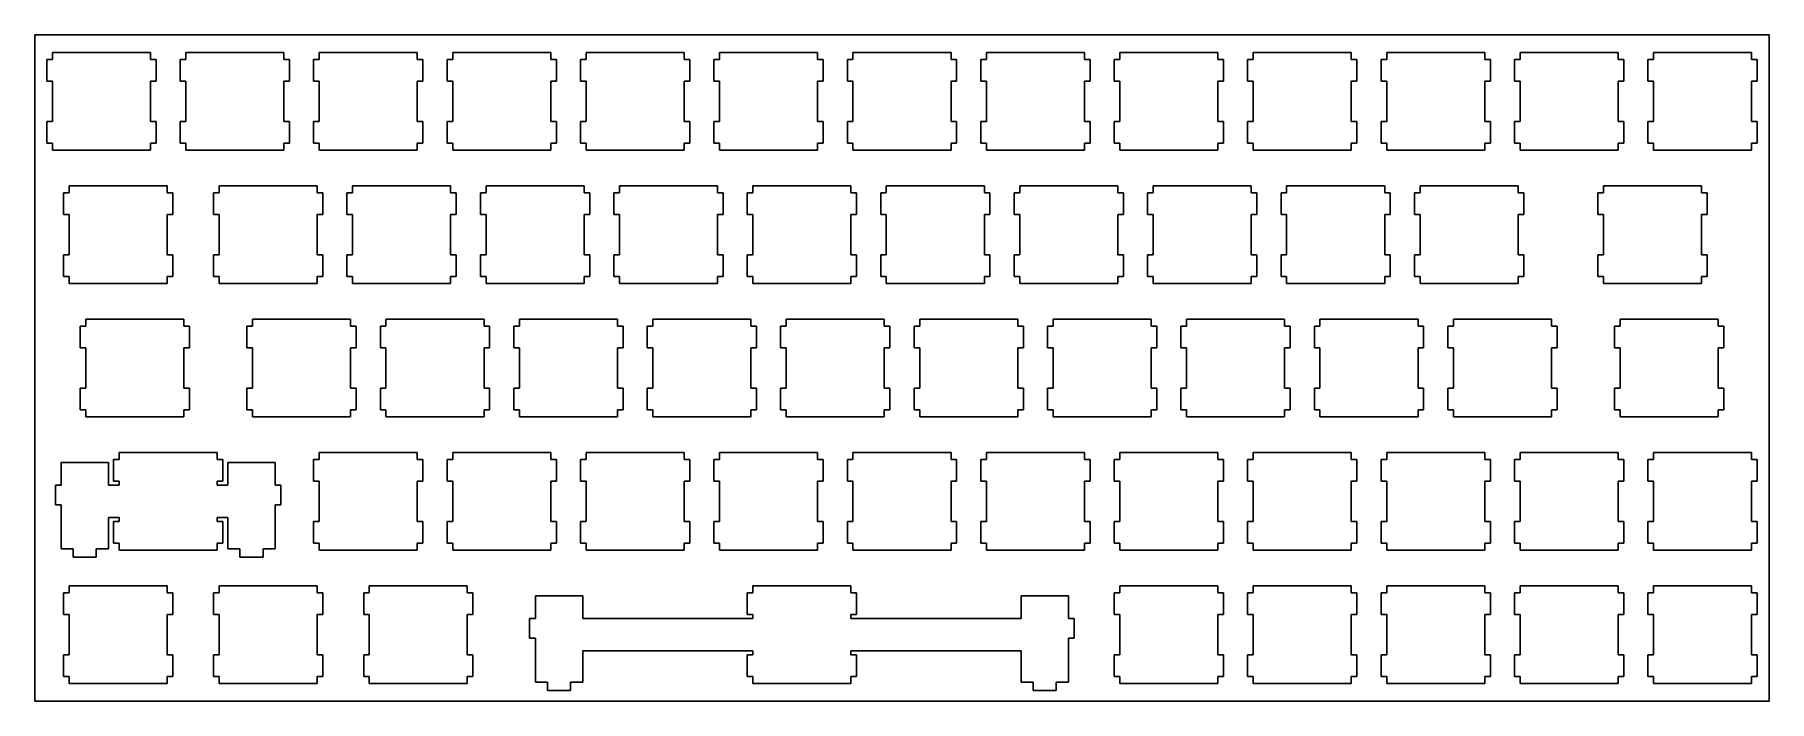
# Model space of a CAD drawing. Extents: x 0 to 248, y 0 to 96.
import ezdxf

# ---------------------------------------------------------------- set-up
doc = ezdxf.new("R2010")
doc.units = 0
doc.layers.get('0').update_dxf_attribs({"linetype": 'CONTINUOUS'})

msp = doc.modelspace()

# ---------------------------------------------------------------- linework, layer by layer
at = {"color": 0}
for p, q in [((0.09508, 95.5075), (247.745, 95.5075)), ((0.09508, 0.25769), (0.09508, 95.5075)), ((247.745, 95.5075), (247.745, 0.25769)), ((2.61965, 91.9826), (1.81901, 91.9826)), ((1.81901, 91.9826), (1.81901, 88.8834)), ((2.61965, 92.9831), (2.61965, 91.9826)), ((16.6192, 92.9831), (2.61965, 92.9831)), ((16.6192, 91.9826), (16.6192, 92.9831)), ((17.4198, 91.9826), (16.6192, 91.9826)), ((17.4198, 88.8834), (17.4198, 91.9826)), ((21.6697, 91.9826), (20.869, 91.9826)), ((20.869, 91.9826), (20.869, 88.8834)), ((21.6697, 92.9831), (21.6697, 91.9826)), ((35.669, 92.9831), (21.6697, 92.9831)), ((35.669, 91.9826), (35.669, 92.9831)), ((36.4698, 91.9826), (35.669, 91.9826)), ((36.4698, 88.8834), (36.4698, 91.9826)), ((40.7197, 91.9826), (39.9189, 91.9826)), ((39.9189, 91.9826), (39.9189, 88.8834)), ((40.7197, 92.9831), (40.7197, 91.9826)), ((54.719, 92.9831), (40.7197, 92.9831)), ((54.719, 91.9826), (54.719, 92.9831)), ((55.5198, 91.9826), (54.719, 91.9826)), ((55.5198, 88.8834), (55.5198, 91.9826)), ((59.7697, 91.9826), (58.9689, 91.9826)), ((58.9689, 91.9826), (58.9689, 88.8834)), ((59.7697, 92.9831), (59.7697, 91.9826)), ((73.769, 92.9831), (59.7697, 92.9831)), ((73.769, 91.9826), (73.769, 92.9831)), ((74.5698, 91.9826), (73.769, 91.9826)), ((74.5698, 88.8834), (74.5698, 91.9826)), ((78.8197, 91.9826), (78.0189, 91.9826)), ((78.0189, 91.9826), (78.0189, 88.8834)), ((78.8197, 92.9831), (78.8197, 91.9826)), ((92.819, 92.9831), (78.8197, 92.9831)), ((92.819, 91.9826), (92.819, 92.9831)), ((93.6184, 91.9826), (92.819, 91.9826)), ((93.6184, 88.8834), (93.6184, 91.9826)), ((97.8683, 91.9826), (97.0689, 91.9826)), ((97.0689, 91.9826), (97.0689, 88.8834)), ((97.8683, 92.9831), (97.8683, 91.9826)), ((111.869, 92.9831), (97.8683, 92.9831)), ((111.869, 91.9826), (111.869, 92.9831)), ((112.668, 91.9826), (111.869, 91.9826)), ((112.668, 88.8834), (112.668, 91.9826)), ((116.918, 91.9826), (116.119, 91.9826)), ((116.119, 91.9826), (116.119, 88.8834)), ((116.918, 92.9831), (116.918, 91.9826)), ((130.919, 92.9831), (116.918, 92.9831)), ((130.919, 91.9826), (130.919, 92.9831)), ((131.72, 91.9826), (130.919, 91.9826)), ((131.72, 88.8834), (131.72, 91.9826)), ((135.97, 91.9826), (135.169, 91.9826)), ((135.169, 91.9826), (135.169, 88.8834)), ((135.97, 92.9831), (135.97, 91.9826)), ((149.969, 92.9831), (135.97, 92.9831)), ((149.969, 91.9826), (149.969, 92.9831)), ((150.77, 91.9826), (149.969, 91.9826)), ((150.77, 88.8834), (150.77, 91.9826)), ((155.02, 91.9826), (154.219, 91.9826)), ((154.219, 91.9826), (154.219, 88.8834)), ((155.02, 92.9831), (155.02, 91.9826)), ((169.019, 92.9831), (155.02, 92.9831)), ((169.019, 91.9826), (169.019, 92.9831)), ((169.82, 91.9826), (169.019, 91.9826)), ((169.82, 88.8834), (169.82, 91.9826)), ((174.07, 91.9826), (173.269, 91.9826)), ((173.269, 91.9826), (173.269, 88.8834)), ((174.07, 92.9831), (174.07, 91.9826)), ((188.069, 92.9831), (174.07, 92.9831)), ((188.069, 91.9826), (188.069, 92.9831)), ((188.87, 91.9826), (188.069, 91.9826)), ((188.87, 88.8834), (188.87, 91.9826)), ((193.12, 91.9826), (192.319, 91.9826)), ((192.319, 91.9826), (192.319, 88.8834)), ((193.12, 92.9831), (193.12, 91.9826)), ((207.119, 92.9831), (193.12, 92.9831)), ((207.119, 91.9826), (207.119, 92.9831)), ((207.92, 91.9826), (207.119, 91.9826)), ((207.92, 88.8834), (207.92, 91.9826)), ((212.17, 91.9826), (211.369, 91.9826)), ((211.369, 91.9826), (211.369, 88.8834)), ((212.17, 92.9831), (212.17, 91.9826)), ((226.169, 92.9831), (212.17, 92.9831)), ((226.169, 91.9826), (226.169, 92.9831)), ((226.97, 91.9826), (226.169, 91.9826)), ((226.97, 88.8834), (226.97, 91.9826)), ((231.22, 91.9826), (230.419, 91.9826)), ((230.419, 91.9826), (230.419, 88.8834)), ((231.22, 92.9831), (231.22, 91.9826)), ((245.219, 92.9831), (231.22, 92.9831)), ((245.219, 91.9826), (245.219, 92.9831)), ((246.02, 91.9826), (245.219, 91.9826)), ((246.02, 88.8834), (246.02, 91.9826)), ((1.81901, 88.8834), (2.61965, 88.8834)), ((2.61965, 88.8834), (2.61965, 83.0834)), ((16.6192, 83.0834), (16.6192, 88.8834)), ((16.6192, 88.8834), (17.4198, 88.8834)), ((20.869, 88.8834), (21.6697, 88.8834)), ((21.6697, 88.8834), (21.6697, 83.0834)), ((35.669, 83.0834), (35.669, 88.8834)), ((35.669, 88.8834), (36.4698, 88.8834)), ((39.9189, 88.8834), (40.7197, 88.8834)), ((40.7197, 88.8834), (40.7197, 83.0834)), ((54.719, 83.0834), (54.719, 88.8834)), ((54.719, 88.8834), (55.5198, 88.8834)), ((58.9689, 88.8834), (59.7697, 88.8834)), ((59.7697, 88.8834), (59.7697, 83.0834)), ((73.769, 83.0834), (73.769, 88.8834)), ((73.769, 88.8834), (74.5698, 88.8834)), ((78.0189, 88.8834), (78.8197, 88.8834)), ((78.8197, 88.8834), (78.8197, 83.0834)), ((92.819, 83.0834), (92.819, 88.8834)), ((92.819, 88.8834), (93.6184, 88.8834)), ((97.0689, 88.8834), (97.8683, 88.8834)), ((97.8683, 88.8834), (97.8683, 83.0834)), ((111.869, 83.0834), (111.869, 88.8834)), ((111.869, 88.8834), (112.668, 88.8834)), ((116.119, 88.8834), (116.918, 88.8834)), ((116.918, 88.8834), (116.918, 83.0834)), ((130.919, 83.0834), (130.919, 88.8834)), ((130.919, 88.8834), (131.72, 88.8834)), ((135.169, 88.8834), (135.97, 88.8834)), ((135.97, 88.8834), (135.97, 83.0834)), ((149.969, 83.0834), (149.969, 88.8834)), ((149.969, 88.8834), (150.77, 88.8834)), ((154.219, 88.8834), (155.02, 88.8834)), ((155.02, 88.8834), (155.02, 83.0834)), ((169.019, 83.0834), (169.019, 88.8834)), ((169.019, 88.8834), (169.82, 88.8834)), ((173.269, 88.8834), (174.07, 88.8834)), ((174.07, 88.8834), (174.07, 83.0834)), ((188.069, 83.0834), (188.069, 88.8834)), ((188.069, 88.8834), (188.87, 88.8834)), ((192.319, 88.8834), (193.12, 88.8834)), ((193.12, 88.8834), (193.12, 83.0834)), ((207.119, 83.0834), (207.119, 88.8834)), ((207.119, 88.8834), (207.92, 88.8834)), ((211.369, 88.8834), (212.17, 88.8834)), ((212.17, 88.8834), (212.17, 83.0834)), ((226.169, 83.0834), (226.169, 88.8834)), ((226.169, 88.8834), (226.97, 88.8834)), ((230.419, 88.8834), (231.22, 88.8834)), ((231.22, 88.8834), (231.22, 83.0834)), ((245.219, 83.0834), (245.219, 88.8834)), ((245.219, 88.8834), (246.02, 88.8834)), ((2.61965, 83.0834), (1.81901, 83.0834)), ((1.81901, 83.0834), (1.81901, 79.9828)), ((17.4198, 83.0834), (16.6192, 83.0834)), ((17.4198, 79.9828), (17.4198, 83.0834)), ((21.6697, 83.0834), (20.869, 83.0834)), ((20.869, 83.0834), (20.869, 79.9828)), ((36.4698, 83.0834), (35.669, 83.0834)), ((36.4698, 79.9828), (36.4698, 83.0834)), ((40.7197, 83.0834), (39.9189, 83.0834)), ((39.9189, 83.0834), (39.9189, 79.9828)), ((55.5198, 83.0834), (54.719, 83.0834)), ((55.5198, 79.9828), (55.5198, 83.0834)), ((59.7697, 83.0834), (58.9689, 83.0834)), ((58.9689, 83.0834), (58.9689, 79.9828)), ((74.5698, 83.0834), (73.769, 83.0834)), ((74.5698, 79.9828), (74.5698, 83.0834)), ((78.8197, 83.0834), (78.0189, 83.0834)), ((78.0189, 83.0834), (78.0189, 79.9828)), ((93.6184, 83.0834), (92.819, 83.0834)), ((93.6184, 79.9828), (93.6184, 83.0834)), ((97.8683, 83.0834), (97.0689, 83.0834)), ((97.0689, 83.0834), (97.0689, 79.9828)), ((112.668, 83.0834), (111.869, 83.0834)), ((112.668, 79.9828), (112.668, 83.0834)), ((116.918, 83.0834), (116.119, 83.0834)), ((116.119, 83.0834), (116.119, 79.9828)), ((131.72, 83.0834), (130.919, 83.0834)), ((131.72, 79.9828), (131.72, 83.0834)), ((135.97, 83.0834), (135.169, 83.0834)), ((135.169, 83.0834), (135.169, 79.9828)), ((150.77, 83.0834), (149.969, 83.0834)), ((150.77, 79.9828), (150.77, 83.0834)), ((155.02, 83.0834), (154.219, 83.0834)), ((154.219, 83.0834), (154.219, 79.9828)), ((169.82, 83.0834), (169.019, 83.0834)), ((169.82, 79.9828), (169.82, 83.0834)), ((174.07, 83.0834), (173.269, 83.0834)), ((173.269, 83.0834), (173.269, 79.9828)), ((188.87, 83.0834), (188.069, 83.0834)), ((188.87, 79.9828), (188.87, 83.0834)), ((193.12, 83.0834), (192.319, 83.0834)), ((192.319, 83.0834), (192.319, 79.9828)), ((207.92, 83.0834), (207.119, 83.0834)), ((207.92, 79.9828), (207.92, 83.0834)), ((212.17, 83.0834), (211.369, 83.0834)), ((211.369, 83.0834), (211.369, 79.9828)), ((226.97, 83.0834), (226.169, 83.0834)), ((226.97, 79.9828), (226.97, 83.0834)), ((231.22, 83.0834), (230.419, 83.0834)), ((230.419, 83.0834), (230.419, 79.9828)), ((246.02, 83.0834), (245.219, 83.0834)), ((246.02, 79.9828), (246.02, 83.0834)), ((1.81901, 79.9828), (2.61965, 79.9828)), ((2.61965, 79.9828), (2.61965, 78.9838)), ((16.6192, 78.9838), (16.6192, 79.9828)), ((16.6192, 79.9828), (17.4198, 79.9828)), ((20.869, 79.9828), (21.6697, 79.9828)), ((21.6697, 79.9828), (21.6697, 78.9838)), ((35.669, 78.9838), (35.669, 79.9828)), ((35.669, 79.9828), (36.4698, 79.9828)), ((39.9189, 79.9828), (40.7197, 79.9828)), ((40.7197, 79.9828), (40.7197, 78.9838)), ((54.719, 78.9838), (54.719, 79.9828)), ((54.719, 79.9828), (55.5198, 79.9828)), ((58.9689, 79.9828), (59.7697, 79.9828)), ((59.7697, 79.9828), (59.7697, 78.9838)), ((73.769, 78.9838), (73.769, 79.9828)), ((73.769, 79.9828), (74.5698, 79.9828)), ((78.0189, 79.9828), (78.8197, 79.9828)), ((78.8197, 79.9828), (78.8197, 78.9838)), ((92.819, 78.9838), (92.819, 79.9828)), ((92.819, 79.9828), (93.6184, 79.9828)), ((97.0689, 79.9828), (97.8683, 79.9828)), ((97.8683, 79.9828), (97.8683, 78.9838)), ((111.869, 78.9838), (111.869, 79.9828)), ((111.869, 79.9828), (112.668, 79.9828)), ((116.119, 79.9828), (116.918, 79.9828)), ((116.918, 79.9828), (116.918, 78.9838)), ((130.919, 78.9838), (130.919, 79.9828)), ((130.919, 79.9828), (131.72, 79.9828)), ((135.169, 79.9828), (135.97, 79.9828)), ((135.97, 79.9828), (135.97, 78.9838)), ((149.969, 78.9838), (149.969, 79.9828)), ((149.969, 79.9828), (150.77, 79.9828)), ((154.219, 79.9828), (155.02, 79.9828)), ((155.02, 79.9828), (155.02, 78.9838)), ((169.019, 78.9838), (169.019, 79.9828)), ((169.019, 79.9828), (169.82, 79.9828)), ((173.269, 79.9828), (174.07, 79.9828)), ((174.07, 79.9828), (174.07, 78.9838)), ((188.069, 78.9838), (188.069, 79.9828)), ((188.069, 79.9828), (188.87, 79.9828)), ((192.319, 79.9828), (193.12, 79.9828)), ((193.12, 79.9828), (193.12, 78.9838)), ((207.119, 78.9838), (207.119, 79.9828)), ((207.119, 79.9828), (207.92, 79.9828)), ((211.369, 79.9828), (212.17, 79.9828)), ((212.17, 79.9828), (212.17, 78.9838)), ((226.169, 78.9838), (226.169, 79.9828)), ((226.169, 79.9828), (226.97, 79.9828)), ((230.419, 79.9828), (231.22, 79.9828)), ((231.22, 79.9828), (231.22, 78.9838)), ((245.219, 78.9838), (245.219, 79.9828)), ((245.219, 79.9828), (246.02, 79.9828)), ((2.61965, 78.9838), (16.6192, 78.9838)), ((21.6697, 78.9838), (35.669, 78.9838)), ((40.7197, 78.9838), (54.719, 78.9838)), ((59.7697, 78.9838), (73.769, 78.9838)), ((78.8197, 78.9838), (92.819, 78.9838)), ((97.8683, 78.9838), (111.869, 78.9838)), ((116.918, 78.9838), (130.919, 78.9838)), ((135.97, 78.9838), (149.969, 78.9838)), ((155.02, 78.9838), (169.019, 78.9838)), ((174.07, 78.9838), (188.069, 78.9838)), ((193.12, 78.9838), (207.119, 78.9838)), ((212.17, 78.9838), (226.169, 78.9838)), ((231.22, 78.9838), (245.219, 78.9838)), ((5.00091, 72.9326), (4.20028, 72.9326)), ((4.20028, 72.9326), (4.20028, 69.8334)), ((5.00091, 73.9331), (5.00091, 72.9326)), ((19.0004, 73.9331), (5.00091, 73.9331)), ((19.0004, 72.9326), (19.0004, 73.9331)), ((19.801, 72.9326), (19.0004, 72.9326)), ((19.801, 69.8334), (19.801, 72.9326)), ((26.4322, 72.9326), (25.6315, 72.9326)), ((25.6315, 72.9326), (25.6315, 69.8334)), ((26.4322, 73.9331), (26.4322, 72.9326)), ((40.4315, 73.9331), (26.4322, 73.9331)), ((40.4315, 72.9326), (40.4315, 73.9331)), ((41.2309, 72.9326), (40.4315, 72.9326)), ((41.2309, 69.8334), (41.2309, 72.9326)), ((45.4822, 72.9326), (44.6814, 72.9326)), ((44.6814, 72.9326), (44.6814, 69.8334)), ((45.4822, 73.9331), (45.4822, 72.9326)), ((59.4815, 73.9331), (45.4822, 73.9331)), ((59.4815, 72.9326), (59.4815, 73.9331)), ((60.2809, 72.9326), (59.4815, 72.9326)), ((60.2809, 69.8334), (60.2809, 72.9326)), ((64.5322, 72.9326), (63.7314, 72.9326)), ((63.7314, 72.9326), (63.7314, 69.8334)), ((64.5322, 73.9331), (64.5322, 72.9326)), ((78.5315, 73.9331), (64.5322, 73.9331)), ((78.5315, 72.9326), (78.5315, 73.9331)), ((79.3309, 72.9326), (78.5315, 72.9326)), ((79.3309, 69.8334), (79.3309, 72.9326)), ((83.5822, 72.9326), (82.7814, 72.9326)), ((82.7814, 72.9326), (82.7814, 69.8334)), ((83.5822, 73.9331), (83.5822, 72.9326)), ((97.5815, 73.9331), (83.5822, 73.9331)), ((97.5815, 72.9326), (97.5815, 73.9331)), ((98.3809, 72.9326), (97.5815, 72.9326)), ((98.3809, 69.8334), (98.3809, 72.9326)), ((102.632, 72.9326), (101.831, 72.9326)), ((101.831, 72.9326), (101.831, 69.8334)), ((102.632, 73.9331), (102.632, 72.9326)), ((116.632, 73.9331), (102.632, 73.9331)), ((116.632, 72.9326), (116.632, 73.9331)), ((117.431, 72.9326), (116.632, 72.9326)), ((117.431, 69.8334), (117.431, 72.9326)), ((121.682, 72.9326), (120.881, 72.9326)), ((120.881, 72.9326), (120.881, 69.8334)), ((121.682, 73.9331), (121.682, 72.9326)), ((135.682, 73.9331), (121.682, 73.9331)), ((135.682, 72.9326), (135.682, 73.9331)), ((136.481, 72.9326), (135.682, 72.9326)), ((136.481, 69.8334), (136.481, 72.9326)), ((140.732, 72.9326), (139.931, 72.9326)), ((139.931, 72.9326), (139.931, 69.8334)), ((140.732, 73.9331), (140.732, 72.9326)), ((154.732, 73.9331), (140.732, 73.9331)), ((154.732, 72.9326), (154.732, 73.9331)), ((155.531, 72.9326), (154.732, 72.9326)), ((155.531, 69.8334), (155.531, 72.9326)), ((159.782, 72.9326), (158.981, 72.9326)), ((158.981, 72.9326), (158.981, 69.8334)), ((159.782, 73.9331), (159.782, 72.9326)), ((173.782, 73.9331), (159.782, 73.9331)), ((173.782, 72.9326), (173.782, 73.9331)), ((174.581, 72.9326), (173.782, 72.9326)), ((174.581, 69.8334), (174.581, 72.9326)), ((178.832, 72.9326), (178.031, 72.9326)), ((178.031, 72.9326), (178.031, 69.8334)), ((178.832, 73.9331), (178.832, 72.9326)), ((192.832, 73.9331), (178.832, 73.9331)), ((192.832, 72.9326), (192.832, 73.9331)), ((193.631, 72.9326), (192.832, 72.9326)), ((193.631, 69.8334), (193.631, 72.9326)), ((197.882, 72.9326), (197.081, 72.9326)), ((197.081, 72.9326), (197.081, 69.8334)), ((197.882, 73.9331), (197.882, 72.9326)), ((211.882, 73.9331), (197.882, 73.9331)), ((211.882, 72.9326), (211.882, 73.9331)), ((212.681, 72.9326), (211.882, 72.9326)), ((212.681, 69.8334), (212.681, 72.9326)), ((224.076, 72.9326), (223.275, 72.9326)), ((223.275, 72.9326), (223.275, 69.8334)), ((224.076, 73.9331), (224.076, 72.9326)), ((238.075, 73.9331), (224.076, 73.9331)), ((238.075, 72.9326), (238.075, 73.9331)), ((238.876, 72.9326), (238.075, 72.9326)), ((238.876, 69.8334), (238.876, 72.9326)), ((4.20028, 69.8334), (5.00091, 69.8334)), ((5.00091, 69.8334), (5.00091, 64.0334)), ((19.0004, 64.0334), (19.0004, 69.8334)), ((19.0004, 69.8334), (19.801, 69.8334)), ((25.6315, 69.8334), (26.4322, 69.8334)), ((26.4322, 69.8334), (26.4322, 64.0334)), ((40.4315, 64.0334), (40.4315, 69.8334)), ((40.4315, 69.8334), (41.2309, 69.8334)), ((44.6814, 69.8334), (45.4822, 69.8334)), ((45.4822, 69.8334), (45.4822, 64.0334)), ((59.4815, 64.0334), (59.4815, 69.8334)), ((59.4815, 69.8334), (60.2809, 69.8334)), ((63.7314, 69.8334), (64.5322, 69.8334)), ((64.5322, 69.8334), (64.5322, 64.0334)), ((78.5315, 64.0334), (78.5315, 69.8334)), ((78.5315, 69.8334), (79.3309, 69.8334)), ((82.7814, 69.8334), (83.5822, 69.8334)), ((83.5822, 69.8334), (83.5822, 64.0334)), ((97.5815, 64.0334), (97.5815, 69.8334)), ((97.5815, 69.8334), (98.3809, 69.8334)), ((101.831, 69.8334), (102.632, 69.8334)), ((102.632, 69.8334), (102.632, 64.0334)), ((116.632, 64.0334), (116.632, 69.8334)), ((116.632, 69.8334), (117.431, 69.8334)), ((120.881, 69.8334), (121.682, 69.8334)), ((121.682, 69.8334), (121.682, 64.0334)), ((135.682, 64.0334), (135.682, 69.8334)), ((135.682, 69.8334), (136.481, 69.8334)), ((139.931, 69.8334), (140.732, 69.8334)), ((140.732, 69.8334), (140.732, 64.0334)), ((154.732, 64.0334), (154.732, 69.8334)), ((154.732, 69.8334), (155.531, 69.8334)), ((158.981, 69.8334), (159.782, 69.8334)), ((159.782, 69.8334), (159.782, 64.0334)), ((173.782, 64.0334), (173.782, 69.8334)), ((173.782, 69.8334), (174.581, 69.8334)), ((178.031, 69.8334), (178.832, 69.8334)), ((178.832, 69.8334), (178.832, 64.0334)), ((192.832, 64.0334), (192.832, 69.8334)), ((192.832, 69.8334), (193.631, 69.8334)), ((197.081, 69.8334), (197.882, 69.8334)), ((197.882, 69.8334), (197.882, 64.0334)), ((211.882, 64.0334), (211.882, 69.8334)), ((211.882, 69.8334), (212.681, 69.8334)), ((223.275, 69.8334), (224.076, 69.8334)), ((224.076, 69.8334), (224.076, 64.0334)), ((238.075, 64.0334), (238.075, 69.8334)), ((238.075, 69.8334), (238.876, 69.8334)), ((5.00091, 64.0334), (4.20028, 64.0334)), ((4.20028, 64.0334), (4.20028, 60.9328)), ((19.801, 64.0334), (19.0004, 64.0334)), ((19.801, 60.9328), (19.801, 64.0334)), ((26.4322, 64.0334), (25.6315, 64.0334)), ((25.6315, 64.0334), (25.6315, 60.9328)), ((41.2309, 64.0334), (40.4315, 64.0334)), ((41.2309, 60.9328), (41.2309, 64.0334)), ((45.4822, 64.0334), (44.6814, 64.0334)), ((44.6814, 64.0334), (44.6814, 60.9328)), ((60.2809, 64.0334), (59.4815, 64.0334)), ((60.2809, 60.9328), (60.2809, 64.0334)), ((64.5322, 64.0334), (63.7314, 64.0334)), ((63.7314, 64.0334), (63.7314, 60.9328)), ((79.3309, 64.0334), (78.5315, 64.0334)), ((79.3309, 60.9328), (79.3309, 64.0334)), ((83.5822, 64.0334), (82.7814, 64.0334)), ((82.7814, 64.0334), (82.7814, 60.9328)), ((98.3809, 64.0334), (97.5815, 64.0334)), ((98.3809, 60.9328), (98.3809, 64.0334)), ((102.632, 64.0334), (101.831, 64.0334)), ((101.831, 64.0334), (101.831, 60.9328)), ((117.431, 64.0334), (116.632, 64.0334)), ((117.431, 60.9328), (117.431, 64.0334)), ((121.682, 64.0334), (120.881, 64.0334)), ((120.881, 64.0334), (120.881, 60.9328)), ((136.481, 64.0334), (135.682, 64.0334)), ((136.481, 60.9328), (136.481, 64.0334)), ((140.732, 64.0334), (139.931, 64.0334)), ((139.931, 64.0334), (139.931, 60.9328)), ((155.531, 64.0334), (154.732, 64.0334)), ((155.531, 60.9328), (155.531, 64.0334)), ((159.782, 64.0334), (158.981, 64.0334)), ((158.981, 64.0334), (158.981, 60.9328)), ((174.581, 64.0334), (173.782, 64.0334)), ((174.581, 60.9328), (174.581, 64.0334)), ((178.832, 64.0334), (178.031, 64.0334)), ((178.031, 64.0334), (178.031, 60.9328)), ((193.631, 64.0334), (192.832, 64.0334)), ((193.631, 60.9328), (193.631, 64.0334)), ((197.882, 64.0334), (197.081, 64.0334)), ((197.081, 64.0334), (197.081, 60.9328)), ((212.681, 64.0334), (211.882, 64.0334)), ((212.681, 60.9328), (212.681, 64.0334)), ((224.076, 64.0334), (223.275, 64.0334)), ((223.275, 64.0334), (223.275, 60.9328)), ((238.876, 64.0334), (238.075, 64.0334)), ((238.876, 60.9328), (238.876, 64.0334)), ((4.20028, 60.9328), (5.00091, 60.9328)), ((5.00091, 60.9328), (5.00091, 59.9338)), ((5.00091, 59.9338), (19.0004, 59.9338)), ((19.0004, 59.9338), (19.0004, 60.9328)), ((19.0004, 60.9328), (19.801, 60.9328)), ((25.6315, 60.9328), (26.4322, 60.9328)), ((26.4322, 60.9328), (26.4322, 59.9338)), ((26.4322, 59.9338), (40.4315, 59.9338)), ((40.4315, 59.9338), (40.4315, 60.9328)), ((40.4315, 60.9328), (41.2309, 60.9328)), ((44.6814, 60.9328), (45.4822, 60.9328)), ((45.4822, 60.9328), (45.4822, 59.9338)), ((45.4822, 59.9338), (59.4815, 59.9338)), ((59.4815, 59.9338), (59.4815, 60.9328)), ((59.4815, 60.9328), (60.2809, 60.9328)), ((63.7314, 60.9328), (64.5322, 60.9328)), ((64.5322, 60.9328), (64.5322, 59.9338)), ((64.5322, 59.9338), (78.5315, 59.9338)), ((78.5315, 59.9338), (78.5315, 60.9328)), ((78.5315, 60.9328), (79.3309, 60.9328)), ((82.7814, 60.9328), (83.5822, 60.9328)), ((83.5822, 60.9328), (83.5822, 59.9338)), ((83.5822, 59.9338), (97.5815, 59.9338)), ((97.5815, 59.9338), (97.5815, 60.9328)), ((97.5815, 60.9328), (98.3809, 60.9328)), ((101.831, 60.9328), (102.632, 60.9328)), ((102.632, 60.9328), (102.632, 59.9338)), ((102.632, 59.9338), (116.632, 59.9338)), ((116.632, 59.9338), (116.632, 60.9328)), ((116.632, 60.9328), (117.431, 60.9328)), ((120.881, 60.9328), (121.682, 60.9328)), ((121.682, 60.9328), (121.682, 59.9338)), ((121.682, 59.9338), (135.682, 59.9338)), ((135.682, 59.9338), (135.682, 60.9328)), ((135.682, 60.9328), (136.481, 60.9328)), ((139.931, 60.9328), (140.732, 60.9328)), ((140.732, 60.9328), (140.732, 59.9338)), ((140.732, 59.9338), (154.732, 59.9338)), ((154.732, 59.9338), (154.732, 60.9328)), ((154.732, 60.9328), (155.531, 60.9328)), ((158.981, 60.9328), (159.782, 60.9328)), ((159.782, 60.9328), (159.782, 59.9338)), ((159.782, 59.9338), (173.782, 59.9338)), ((173.782, 59.9338), (173.782, 60.9328)), ((173.782, 60.9328), (174.581, 60.9328)), ((178.031, 60.9328), (178.832, 60.9328)), ((178.832, 60.9328), (178.832, 59.9338)), ((178.832, 59.9338), (192.832, 59.9338)), ((192.832, 59.9338), (192.832, 60.9328)), ((192.832, 60.9328), (193.631, 60.9328)), ((197.081, 60.9328), (197.882, 60.9328)), ((197.882, 60.9328), (197.882, 59.9338)), ((197.882, 59.9338), (211.882, 59.9338)), ((211.882, 59.9338), (211.882, 60.9328)), ((211.882, 60.9328), (212.681, 60.9328)), ((223.275, 60.9328), (224.076, 60.9328)), ((224.076, 60.9328), (224.076, 59.9338)), ((224.076, 59.9338), (238.075, 59.9338)), ((238.075, 59.9338), (238.075, 60.9328)), ((238.075, 60.9328), (238.876, 60.9328)), ((7.38216, 54.8831), (7.38216, 53.8826)), ((21.3817, 54.8831), (7.38216, 54.8831)), ((21.3817, 53.8826), (21.3817, 54.8831)), ((31.1947, 54.8831), (31.1947, 53.8826)), ((45.194, 54.8831), (31.1947, 54.8831)), ((45.194, 53.8826), (45.194, 54.8831)), ((50.2447, 54.8831), (50.2447, 53.8826)), ((64.244, 54.8831), (50.2447, 54.8831)), ((64.244, 53.8826), (64.244, 54.8831)), ((69.2947, 54.8831), (69.2947, 53.8826)), ((83.294, 54.8831), (69.2947, 54.8831)), ((83.294, 53.8826), (83.294, 54.8831)), ((88.3447, 54.8831), (88.3447, 53.8826)), ((102.344, 54.8831), (88.3447, 54.8831)), ((102.344, 53.8826), (102.344, 54.8831)), ((107.395, 54.8831), (107.395, 53.8826)), ((121.394, 54.8831), (107.395, 54.8831)), ((121.394, 53.8826), (121.394, 54.8831)), ((126.445, 54.8831), (126.445, 53.8826)), ((140.444, 54.8831), (126.445, 54.8831)), ((140.444, 53.8826), (140.444, 54.8831)), ((145.495, 54.8831), (145.495, 53.8826)), ((159.494, 54.8831), (145.495, 54.8831)), ((159.494, 53.8826), (159.494, 54.8831)), ((164.545, 54.8831), (164.545, 53.8826)), ((178.544, 54.8831), (164.545, 54.8831)), ((178.544, 53.8826), (178.544, 54.8831)), ((183.595, 54.8831), (183.595, 53.8826)), ((197.594, 54.8831), (183.595, 54.8831)), ((197.594, 53.8826), (197.594, 54.8831)), ((202.645, 54.8831), (202.645, 53.8826)), ((216.644, 54.8831), (202.645, 54.8831)), ((216.644, 53.8826), (216.644, 54.8831)), ((226.457, 54.8831), (226.457, 53.8826)), ((240.457, 54.8831), (226.457, 54.8831)), ((240.457, 53.8826), (240.457, 54.8831)), ((7.38216, 53.8826), (6.58153, 53.8826)), ((6.58153, 53.8826), (6.58153, 50.7834)), ((22.1809, 53.8826), (21.3817, 53.8826)), ((22.1809, 50.7834), (22.1809, 53.8826)), ((31.1947, 53.8826), (30.394, 53.8826)), ((30.394, 53.8826), (30.394, 50.7834)), ((45.9948, 53.8826), (45.194, 53.8826)), ((45.9948, 50.7834), (45.9948, 53.8826)), ((50.2447, 53.8826), (49.4439, 53.8826)), ((49.4439, 53.8826), (49.4439, 50.7834)), ((65.0448, 53.8826), (64.244, 53.8826)), ((65.0448, 50.7834), (65.0448, 53.8826)), ((69.2947, 53.8826), (68.4939, 53.8826)), ((68.4939, 53.8826), (68.4939, 50.7834)), ((84.0948, 53.8826), (83.294, 53.8826)), ((84.0948, 50.7834), (84.0948, 53.8826)), ((88.3447, 53.8826), (87.5439, 53.8826)), ((87.5439, 53.8826), (87.5439, 50.7834)), ((103.145, 53.8826), (102.344, 53.8826)), ((103.145, 50.7834), (103.145, 53.8826)), ((107.395, 53.8826), (106.594, 53.8826)), ((106.594, 53.8826), (106.594, 50.7834)), ((122.195, 53.8826), (121.394, 53.8826)), ((122.195, 50.7834), (122.195, 53.8826)), ((126.445, 53.8826), (125.644, 53.8826)), ((125.644, 53.8826), (125.644, 50.7834)), ((141.245, 53.8826), (140.444, 53.8826)), ((141.245, 50.7834), (141.245, 53.8826)), ((145.495, 53.8826), (144.694, 53.8826)), ((144.694, 53.8826), (144.694, 50.7834)), ((160.295, 53.8826), (159.494, 53.8826)), ((160.295, 50.7834), (160.295, 53.8826)), ((164.545, 53.8826), (163.744, 53.8826)), ((163.744, 53.8826), (163.744, 50.7834)), ((179.345, 53.8826), (178.544, 53.8826)), ((179.345, 50.7834), (179.345, 53.8826)), ((183.595, 53.8826), (182.794, 53.8826)), ((182.794, 53.8826), (182.794, 50.7834)), ((198.395, 53.8826), (197.594, 53.8826)), ((198.395, 50.7834), (198.395, 53.8826)), ((202.645, 53.8826), (201.844, 53.8826)), ((201.844, 53.8826), (201.844, 50.7834)), ((217.445, 53.8826), (216.644, 53.8826)), ((217.445, 50.7834), (217.445, 53.8826)), ((226.457, 53.8826), (225.656, 53.8826)), ((225.656, 53.8826), (225.656, 50.7834)), ((241.256, 53.8826), (240.457, 53.8826)), ((241.256, 50.7834), (241.256, 53.8826)), ((6.58153, 50.7834), (7.38216, 50.7834)), ((7.38216, 50.7834), (7.38216, 44.9834)), ((21.3817, 44.9834), (21.3817, 50.7834)), ((21.3817, 50.7834), (22.1809, 50.7834)), ((30.394, 50.7834), (31.1947, 50.7834)), ((31.1947, 50.7834), (31.1947, 44.9834)), ((45.194, 44.9834), (45.194, 50.7834)), ((45.194, 50.7834), (45.9948, 50.7834)), ((49.4439, 50.7834), (50.2447, 50.7834)), ((50.2447, 50.7834), (50.2447, 44.9834)), ((64.244, 44.9834), (64.244, 50.7834)), ((64.244, 50.7834), (65.0448, 50.7834)), ((68.4939, 50.7834), (69.2947, 50.7834)), ((69.2947, 50.7834), (69.2947, 44.9834)), ((83.294, 44.9834), (83.294, 50.7834)), ((83.294, 50.7834), (84.0948, 50.7834)), ((87.5439, 50.7834), (88.3447, 50.7834)), ((88.3447, 50.7834), (88.3447, 44.9834)), ((102.344, 44.9834), (102.344, 50.7834)), ((102.344, 50.7834), (103.145, 50.7834)), ((106.594, 50.7834), (107.395, 50.7834)), ((107.395, 50.7834), (107.395, 44.9834)), ((121.394, 44.9834), (121.394, 50.7834)), ((121.394, 50.7834), (122.195, 50.7834)), ((125.644, 50.7834), (126.445, 50.7834)), ((126.445, 50.7834), (126.445, 44.9834)), ((140.444, 44.9834), (140.444, 50.7834)), ((140.444, 50.7834), (141.245, 50.7834)), ((144.694, 50.7834), (145.495, 50.7834)), ((145.495, 50.7834), (145.495, 44.9834)), ((159.494, 44.9834), (159.494, 50.7834)), ((159.494, 50.7834), (160.295, 50.7834)), ((163.744, 50.7834), (164.545, 50.7834)), ((164.545, 50.7834), (164.545, 44.9834)), ((178.544, 44.9834), (178.544, 50.7834)), ((178.544, 50.7834), (179.345, 50.7834)), ((182.794, 50.7834), (183.595, 50.7834)), ((183.595, 50.7834), (183.595, 44.9834)), ((197.594, 44.9834), (197.594, 50.7834)), ((197.594, 50.7834), (198.395, 50.7834)), ((201.844, 50.7834), (202.645, 50.7834)), ((202.645, 50.7834), (202.645, 44.9834)), ((216.644, 44.9834), (216.644, 50.7834)), ((216.644, 50.7834), (217.445, 50.7834)), ((225.656, 50.7834), (226.457, 50.7834)), ((226.457, 50.7834), (226.457, 44.9834)), ((240.457, 44.9834), (240.457, 50.7834)), ((240.457, 50.7834), (241.256, 50.7834)), ((7.38216, 44.9834), (6.58153, 44.9834)), ((6.58153, 44.9834), (6.58153, 41.8828)), ((22.1809, 44.9834), (21.3817, 44.9834)), ((22.1809, 41.8828), (22.1809, 44.9834)), ((31.1947, 44.9834), (30.394, 44.9834)), ((30.394, 44.9834), (30.394, 41.8828)), ((45.9948, 44.9834), (45.194, 44.9834)), ((45.9948, 41.8828), (45.9948, 44.9834)), ((50.2447, 44.9834), (49.4439, 44.9834)), ((49.4439, 44.9834), (49.4439, 41.8828)), ((65.0448, 44.9834), (64.244, 44.9834)), ((65.0448, 41.8828), (65.0448, 44.9834)), ((69.2947, 44.9834), (68.4939, 44.9834)), ((68.4939, 44.9834), (68.4939, 41.8828)), ((84.0948, 44.9834), (83.294, 44.9834)), ((84.0948, 41.8828), (84.0948, 44.9834)), ((88.3447, 44.9834), (87.5439, 44.9834)), ((87.5439, 44.9834), (87.5439, 41.8828)), ((103.145, 44.9834), (102.344, 44.9834)), ((103.145, 41.8828), (103.145, 44.9834)), ((107.395, 44.9834), (106.594, 44.9834)), ((106.594, 44.9834), (106.594, 41.8828)), ((122.195, 44.9834), (121.394, 44.9834)), ((122.195, 41.8828), (122.195, 44.9834)), ((126.445, 44.9834), (125.644, 44.9834)), ((125.644, 44.9834), (125.644, 41.8828)), ((141.245, 44.9834), (140.444, 44.9834)), ((141.245, 41.8828), (141.245, 44.9834)), ((145.495, 44.9834), (144.694, 44.9834)), ((144.694, 44.9834), (144.694, 41.8828)), ((160.295, 44.9834), (159.494, 44.9834)), ((160.295, 41.8828), (160.295, 44.9834)), ((164.545, 44.9834), (163.744, 44.9834)), ((163.744, 44.9834), (163.744, 41.8828)), ((179.345, 44.9834), (178.544, 44.9834)), ((179.345, 41.8828), (179.345, 44.9834)), ((183.595, 44.9834), (182.794, 44.9834)), ((182.794, 44.9834), (182.794, 41.8828)), ((198.395, 44.9834), (197.594, 44.9834)), ((198.395, 41.8828), (198.395, 44.9834)), ((202.645, 44.9834), (201.844, 44.9834)), ((201.844, 44.9834), (201.844, 41.8828)), ((217.445, 44.9834), (216.644, 44.9834)), ((217.445, 41.8828), (217.445, 44.9834)), ((226.457, 44.9834), (225.656, 44.9834)), ((225.656, 44.9834), (225.656, 41.8828)), ((241.256, 44.9834), (240.457, 44.9834)), ((241.256, 41.8828), (241.256, 44.9834)), ((6.58153, 41.8828), (7.38216, 41.8828)), ((7.38216, 41.8828), (7.38216, 40.8838)), ((7.38216, 40.8838), (21.3817, 40.8838)), ((21.3817, 40.8838), (21.3817, 41.8828)), ((21.3817, 41.8828), (22.1809, 41.8828)), ((30.394, 41.8828), (31.1947, 41.8828)), ((31.1947, 41.8828), (31.1947, 40.8838)), ((31.1947, 40.8838), (45.194, 40.8838)), ((45.194, 40.8838), (45.194, 41.8828)), ((45.194, 41.8828), (45.9948, 41.8828)), ((49.4439, 41.8828), (50.2447, 41.8828)), ((50.2447, 41.8828), (50.2447, 40.8838)), ((50.2447, 40.8838), (64.244, 40.8838)), ((64.244, 40.8838), (64.244, 41.8828)), ((64.244, 41.8828), (65.0448, 41.8828)), ((68.4939, 41.8828), (69.2947, 41.8828)), ((69.2947, 41.8828), (69.2947, 40.8838)), ((69.2947, 40.8838), (83.294, 40.8838)), ((83.294, 40.8838), (83.294, 41.8828)), ((83.294, 41.8828), (84.0948, 41.8828)), ((87.5439, 41.8828), (88.3447, 41.8828)), ((88.3447, 41.8828), (88.3447, 40.8838)), ((88.3447, 40.8838), (102.344, 40.8838)), ((102.344, 40.8838), (102.344, 41.8828)), ((102.344, 41.8828), (103.145, 41.8828)), ((106.594, 41.8828), (107.395, 41.8828)), ((107.395, 41.8828), (107.395, 40.8838)), ((107.395, 40.8838), (121.394, 40.8838)), ((121.394, 40.8838), (121.394, 41.8828)), ((121.394, 41.8828), (122.195, 41.8828)), ((125.644, 41.8828), (126.445, 41.8828)), ((126.445, 41.8828), (126.445, 40.8838)), ((126.445, 40.8838), (140.444, 40.8838)), ((140.444, 40.8838), (140.444, 41.8828)), ((140.444, 41.8828), (141.245, 41.8828)), ((144.694, 41.8828), (145.495, 41.8828)), ((145.495, 41.8828), (145.495, 40.8838)), ((145.495, 40.8838), (159.494, 40.8838)), ((159.494, 40.8838), (159.494, 41.8828)), ((159.494, 41.8828), (160.295, 41.8828)), ((163.744, 41.8828), (164.545, 41.8828)), ((164.545, 41.8828), (164.545, 40.8838)), ((164.545, 40.8838), (178.544, 40.8838)), ((178.544, 40.8838), (178.544, 41.8828)), ((178.544, 41.8828), (179.345, 41.8828)), ((182.794, 41.8828), (183.595, 41.8828)), ((183.595, 41.8828), (183.595, 40.8838)), ((183.595, 40.8838), (197.594, 40.8838)), ((197.594, 40.8838), (197.594, 41.8828)), ((197.594, 41.8828), (198.395, 41.8828)), ((201.844, 41.8828), (202.645, 41.8828)), ((202.645, 41.8828), (202.645, 40.8838)), ((202.645, 40.8838), (216.644, 40.8838)), ((216.644, 40.8838), (216.644, 41.8828)), ((216.644, 41.8828), (217.445, 41.8828)), ((225.656, 41.8828), (226.457, 41.8828)), ((226.457, 41.8828), (226.457, 40.8838)), ((226.457, 40.8838), (240.457, 40.8838)), ((240.457, 40.8838), (240.457, 41.8828)), ((240.457, 41.8828), (241.256, 41.8828)), ((12.1447, 34.8327), (11.344, 34.8327)), ((11.344, 34.8327), (11.344, 31.7348)), ((12.1447, 35.833), (12.1447, 34.8327)), ((26.1441, 35.833), (12.1447, 35.833)), ((26.1441, 34.8327), (26.1441, 35.833)), ((26.9448, 34.8327), (26.1441, 34.8327)), ((26.9448, 31.7348), (26.9448, 34.8327)), ((40.7197, 34.8327), (39.9189, 34.8327)), ((39.9189, 34.8327), (39.9189, 31.7348)), ((40.7197, 35.833), (40.7197, 34.8327)), ((54.719, 35.833), (40.7197, 35.833)), ((54.719, 34.8327), (54.719, 35.833)), ((55.5198, 34.8327), (54.719, 34.8327)), ((55.5198, 31.7348), (55.5198, 34.8327)), ((59.7697, 34.8327), (58.9689, 34.8327)), ((58.9689, 34.8327), (58.9689, 31.7348)), ((59.7697, 35.833), (59.7697, 34.8327)), ((73.769, 35.833), (59.7697, 35.833)), ((73.769, 34.8327), (73.769, 35.833)), ((74.5698, 34.8327), (73.769, 34.8327)), ((74.5698, 31.7348), (74.5698, 34.8327)), ((78.8197, 34.8327), (78.0189, 34.8327)), ((78.0189, 34.8327), (78.0189, 31.7348)), ((78.8197, 35.833), (78.8197, 34.8327)), ((92.819, 35.833), (78.8197, 35.833)), ((92.819, 34.8327), (92.819, 35.833)), ((93.6184, 34.8327), (92.819, 34.8327)), ((93.6184, 31.7348), (93.6184, 34.8327)), ((97.8683, 34.8327), (97.0689, 34.8327)), ((97.0689, 34.8327), (97.0689, 31.7348)), ((97.8683, 35.833), (97.8683, 34.8327)), ((111.869, 35.833), (97.8683, 35.833)), ((111.869, 34.8327), (111.869, 35.833)), ((112.668, 34.8327), (111.869, 34.8327)), ((112.668, 31.7348), (112.668, 34.8327)), ((116.918, 34.8327), (116.119, 34.8327)), ((116.119, 34.8327), (116.119, 31.7348)), ((116.918, 35.833), (116.918, 34.8327)), ((130.919, 35.833), (116.918, 35.833)), ((130.919, 34.8327), (130.919, 35.833)), ((131.72, 34.8327), (130.919, 34.8327)), ((131.72, 31.7348), (131.72, 34.8327)), ((135.97, 34.8327), (135.169, 34.8327)), ((135.169, 34.8327), (135.169, 31.7348)), ((135.97, 35.833), (135.97, 34.8327)), ((149.969, 35.833), (135.97, 35.833)), ((149.969, 34.8327), (149.969, 35.833)), ((150.77, 34.8327), (149.969, 34.8327)), ((150.77, 31.7348), (150.77, 34.8327)), ((155.02, 34.8327), (154.219, 34.8327)), ((154.219, 34.8327), (154.219, 31.7348)), ((155.02, 35.833), (155.02, 34.8327)), ((169.019, 35.833), (155.02, 35.833)), ((169.019, 34.8327), (169.019, 35.833)), ((169.82, 34.8327), (169.019, 34.8327)), ((169.82, 31.7348), (169.82, 34.8327)), ((174.07, 34.8327), (173.269, 34.8327)), ((173.269, 34.8327), (173.269, 31.7348)), ((174.07, 35.833), (174.07, 34.8327)), ((188.069, 35.833), (174.07, 35.833)), ((188.069, 34.8327), (188.069, 35.833)), ((188.87, 34.8327), (188.069, 34.8327)), ((188.87, 31.7348), (188.87, 34.8327)), ((193.12, 34.8327), (192.319, 34.8327)), ((192.319, 34.8327), (192.319, 31.7348)), ((193.12, 35.833), (193.12, 34.8327)), ((207.119, 35.833), (193.12, 35.833)), ((207.119, 34.8327), (207.119, 35.833)), ((207.92, 34.8327), (207.119, 34.8327)), ((207.92, 31.7348), (207.92, 34.8327)), ((212.17, 34.8327), (211.369, 34.8327)), ((211.369, 34.8327), (211.369, 31.7348)), ((212.17, 35.833), (212.17, 34.8327)), ((226.169, 35.833), (212.17, 35.833)), ((226.169, 34.8327), (226.169, 35.833)), ((226.97, 34.8327), (226.169, 34.8327)), ((226.97, 31.7348), (226.97, 34.8327)), ((231.22, 34.8327), (230.419, 34.8327)), ((230.419, 34.8327), (230.419, 31.7348)), ((231.22, 35.833), (231.22, 34.8327)), ((245.219, 35.833), (231.22, 35.833)), ((245.219, 34.8327), (245.219, 35.833)), ((246.02, 34.8327), (245.219, 34.8327)), ((246.02, 31.7348), (246.02, 34.8327)), ((10.6192, 34.3628), (3.86955, 34.3628)), ((3.86955, 34.3628), (3.86955, 31.1326)), ((10.6192, 31.1326), (10.6192, 34.3628)), ((34.4193, 34.3628), (27.6696, 34.3628)), ((27.6696, 34.3628), (27.6696, 31.1326)), ((34.4193, 31.1326), (34.4193, 34.3628)), ((3.86955, 31.1326), (3.04409, 31.1326)), ((3.04409, 31.1326), (3.04409, 28.3338)), ((12.1447, 31.1326), (10.6192, 31.1326)), ((11.344, 31.7348), (12.1447, 31.7348)), ((12.1447, 31.7348), (12.1447, 31.1326)), ((26.1441, 31.1326), (26.1441, 31.7348)), ((26.1441, 31.7348), (26.9448, 31.7348)), ((27.6696, 31.1326), (26.1441, 31.1326)), ((35.2447, 31.1326), (34.4193, 31.1326)), ((35.2447, 28.3338), (35.2447, 31.1326)), ((39.9189, 31.7348), (40.7197, 31.7348)), ((40.7197, 31.7348), (40.7197, 25.9333)), ((54.719, 25.9333), (54.719, 31.7348)), ((54.719, 31.7348), (55.5198, 31.7348)), ((58.9689, 31.7348), (59.7697, 31.7348)), ((59.7697, 31.7348), (59.7697, 25.9333)), ((73.769, 25.9333), (73.769, 31.7348)), ((73.769, 31.7348), (74.5698, 31.7348)), ((78.0189, 31.7348), (78.8197, 31.7348)), ((78.8197, 31.7348), (78.8197, 25.9333)), ((92.819, 25.9333), (92.819, 31.7348)), ((92.819, 31.7348), (93.6184, 31.7348)), ((97.0689, 31.7348), (97.8683, 31.7348)), ((97.8683, 31.7348), (97.8683, 25.9333)), ((111.869, 25.9333), (111.869, 31.7348)), ((111.869, 31.7348), (112.668, 31.7348)), ((116.119, 31.7348), (116.918, 31.7348)), ((116.918, 31.7348), (116.918, 25.9333)), ((130.919, 25.9333), (130.919, 31.7348)), ((130.919, 31.7348), (131.72, 31.7348)), ((135.169, 31.7348), (135.97, 31.7348)), ((135.97, 31.7348), (135.97, 25.9333)), ((149.969, 25.9333), (149.969, 31.7348)), ((149.969, 31.7348), (150.77, 31.7348)), ((154.219, 31.7348), (155.02, 31.7348)), ((155.02, 31.7348), (155.02, 25.9333)), ((169.019, 25.9333), (169.019, 31.7348)), ((169.019, 31.7348), (169.82, 31.7348)), ((173.269, 31.7348), (174.07, 31.7348)), ((174.07, 31.7348), (174.07, 25.9333)), ((188.069, 25.9333), (188.069, 31.7348)), ((188.069, 31.7348), (188.87, 31.7348)), ((192.319, 31.7348), (193.12, 31.7348)), ((193.12, 31.7348), (193.12, 25.9333)), ((207.119, 25.9333), (207.119, 31.7348)), ((207.119, 31.7348), (207.92, 31.7348)), ((211.369, 31.7348), (212.17, 31.7348)), ((212.17, 31.7348), (212.17, 25.9333)), ((226.169, 25.9333), (226.169, 31.7348)), ((226.169, 31.7348), (226.97, 31.7348)), ((230.419, 31.7348), (231.22, 31.7348)), ((231.22, 31.7348), (231.22, 25.9333)), ((245.219, 25.9333), (245.219, 31.7348)), ((245.219, 31.7348), (246.02, 31.7348)), ((3.04409, 28.3338), (3.86955, 28.3338)), ((3.86955, 28.3338), (3.86955, 22.0638)), ((34.4193, 22.0638), (34.4193, 28.3338)), ((34.4193, 28.3338), (35.2447, 28.3338)), ((10.6192, 22.0638), (10.6192, 26.5327)), ((10.6192, 26.5327), (12.1447, 26.5327)), ((12.1447, 25.9333), (11.344, 25.9333)), ((11.344, 25.9333), (11.344, 22.8327)), ((12.1447, 26.5327), (12.1447, 25.9333)), ((26.1441, 25.9333), (26.1441, 26.5327)), ((26.1441, 26.5327), (27.6696, 26.5327)), ((26.9448, 25.9333), (26.1441, 25.9333)), ((26.9448, 22.8327), (26.9448, 25.9333)), ((27.6696, 26.5327), (27.6696, 22.0638)), ((40.7197, 25.9333), (39.9189, 25.9333)), ((39.9189, 25.9333), (39.9189, 22.8327)), ((55.5198, 25.9333), (54.719, 25.9333)), ((55.5198, 22.8327), (55.5198, 25.9333)), ((59.7697, 25.9333), (58.9689, 25.9333)), ((58.9689, 25.9333), (58.9689, 22.8327)), ((74.5698, 25.9333), (73.769, 25.9333)), ((74.5698, 22.8327), (74.5698, 25.9333)), ((78.8197, 25.9333), (78.0189, 25.9333)), ((78.0189, 25.9333), (78.0189, 22.8327)), ((93.6184, 25.9333), (92.819, 25.9333)), ((93.6184, 22.8327), (93.6184, 25.9333)), ((97.8683, 25.9333), (97.0689, 25.9333)), ((97.0689, 25.9333), (97.0689, 22.8327)), ((112.668, 25.9333), (111.869, 25.9333)), ((112.668, 22.8327), (112.668, 25.9333)), ((116.918, 25.9333), (116.119, 25.9333)), ((116.119, 25.9333), (116.119, 22.8327)), ((131.72, 25.9333), (130.919, 25.9333)), ((131.72, 22.8327), (131.72, 25.9333)), ((135.97, 25.9333), (135.169, 25.9333)), ((135.169, 25.9333), (135.169, 22.8327)), ((150.77, 25.9333), (149.969, 25.9333)), ((150.77, 22.8327), (150.77, 25.9333)), ((155.02, 25.9333), (154.219, 25.9333)), ((154.219, 25.9333), (154.219, 22.8327)), ((169.82, 25.9333), (169.019, 25.9333)), ((169.82, 22.8327), (169.82, 25.9333)), ((174.07, 25.9333), (173.269, 25.9333)), ((173.269, 25.9333), (173.269, 22.8327)), ((188.87, 25.9333), (188.069, 25.9333)), ((188.87, 22.8327), (188.87, 25.9333)), ((193.12, 25.9333), (192.319, 25.9333)), ((192.319, 25.9333), (192.319, 22.8327)), ((207.92, 25.9333), (207.119, 25.9333)), ((207.92, 22.8327), (207.92, 25.9333)), ((212.17, 25.9333), (211.369, 25.9333)), ((211.369, 25.9333), (211.369, 22.8327)), ((226.97, 25.9333), (226.169, 25.9333)), ((226.97, 22.8327), (226.97, 25.9333)), ((231.22, 25.9333), (230.419, 25.9333)), ((230.419, 25.9333), (230.419, 22.8327)), ((246.02, 25.9333), (245.219, 25.9333)), ((246.02, 22.8327), (246.02, 25.9333)), ((11.344, 22.8327), (12.1447, 22.8327)), ((12.1447, 22.8327), (12.1447, 21.8336)), ((26.1441, 21.8336), (26.1441, 22.8327)), ((26.1441, 22.8327), (26.9448, 22.8327)), ((39.9189, 22.8327), (40.7197, 22.8327)), ((40.7197, 22.8327), (40.7197, 21.8336)), ((54.719, 21.8336), (54.719, 22.8327)), ((54.719, 22.8327), (55.5198, 22.8327)), ((58.9689, 22.8327), (59.7697, 22.8327)), ((59.7697, 22.8327), (59.7697, 21.8336)), ((73.769, 21.8336), (73.769, 22.8327)), ((73.769, 22.8327), (74.5698, 22.8327)), ((78.0189, 22.8327), (78.8197, 22.8327)), ((78.8197, 22.8327), (78.8197, 21.8336)), ((92.819, 21.8336), (92.819, 22.8327)), ((92.819, 22.8327), (93.6184, 22.8327)), ((97.0689, 22.8327), (97.8683, 22.8327)), ((97.8683, 22.8327), (97.8683, 21.8336)), ((111.869, 21.8336), (111.869, 22.8327)), ((111.869, 22.8327), (112.668, 22.8327)), ((116.119, 22.8327), (116.918, 22.8327)), ((116.918, 22.8327), (116.918, 21.8336)), ((130.919, 21.8336), (130.919, 22.8327)), ((130.919, 22.8327), (131.72, 22.8327)), ((135.169, 22.8327), (135.97, 22.8327)), ((135.97, 22.8327), (135.97, 21.8336)), ((149.969, 21.8336), (149.969, 22.8327)), ((149.969, 22.8327), (150.77, 22.8327)), ((154.219, 22.8327), (155.02, 22.8327)), ((155.02, 22.8327), (155.02, 21.8336)), ((169.019, 21.8336), (169.019, 22.8327)), ((169.019, 22.8327), (169.82, 22.8327)), ((173.269, 22.8327), (174.07, 22.8327)), ((174.07, 22.8327), (174.07, 21.8336)), ((188.069, 21.8336), (188.069, 22.8327)), ((188.069, 22.8327), (188.87, 22.8327)), ((192.319, 22.8327), (193.12, 22.8327)), ((193.12, 22.8327), (193.12, 21.8336)), ((207.119, 21.8336), (207.119, 22.8327)), ((207.119, 22.8327), (207.92, 22.8327)), ((211.369, 22.8327), (212.17, 22.8327)), ((212.17, 22.8327), (212.17, 21.8336)), ((226.169, 21.8336), (226.169, 22.8327)), ((226.169, 22.8327), (226.97, 22.8327)), ((230.419, 22.8327), (231.22, 22.8327)), ((231.22, 22.8327), (231.22, 21.8336)), ((245.219, 21.8336), (245.219, 22.8327)), ((245.219, 22.8327), (246.02, 22.8327)), ((3.86955, 22.0638), (5.59484, 22.0638)), ((5.59484, 22.0638), (5.59484, 20.8635)), ((5.59484, 20.8635), (8.89385, 20.8635)), ((8.89385, 20.8635), (8.89385, 22.0638)), ((8.89385, 22.0638), (10.6192, 22.0638)), ((12.1447, 21.8336), (26.1441, 21.8336)), ((27.6696, 22.0638), (29.3949, 22.0638)), ((29.3949, 22.0638), (29.3949, 20.8635)), ((29.3949, 20.8635), (32.694, 20.8635)), ((32.694, 20.8635), (32.694, 22.0638)), ((32.694, 22.0638), (34.4193, 22.0638)), ((40.7197, 21.8336), (54.719, 21.8336)), ((59.7697, 21.8336), (73.769, 21.8336)), ((78.8197, 21.8336), (92.819, 21.8336)), ((97.8683, 21.8336), (111.869, 21.8336)), ((116.918, 21.8336), (130.919, 21.8336)), ((135.97, 21.8336), (149.969, 21.8336)), ((155.02, 21.8336), (169.019, 21.8336)), ((174.07, 21.8336), (188.069, 21.8336)), ((193.12, 21.8336), (207.119, 21.8336)), ((212.17, 21.8336), (226.169, 21.8336)), ((231.22, 21.8336), (245.219, 21.8336)), ((5.00091, 15.7827), (4.20028, 15.7827)), ((4.20028, 15.7827), (4.20028, 12.6848)), ((5.00091, 16.7831), (5.00091, 15.7827)), ((19.0004, 16.7831), (5.00091, 16.7831)), ((19.0004, 15.7827), (19.0004, 16.7831)), ((19.801, 15.7827), (19.0004, 15.7827)), ((19.801, 12.6848), (19.801, 15.7827)), ((26.4322, 15.7827), (25.6315, 15.7827)), ((25.6315, 15.7827), (25.6315, 12.6848)), ((26.4322, 16.7831), (26.4322, 15.7827)), ((40.4315, 16.7831), (26.4322, 16.7831)), ((40.4315, 15.7827), (40.4315, 16.7831)), ((41.2309, 15.7827), (40.4315, 15.7827)), ((41.2309, 12.6848), (41.2309, 15.7827)), ((47.8621, 15.7827), (47.0627, 15.7827)), ((47.0627, 15.7827), (47.0627, 12.6848)), ((47.8621, 16.7831), (47.8621, 15.7827)), ((61.8628, 16.7831), (47.8621, 16.7831)), ((61.8628, 15.7827), (61.8628, 16.7831)), ((62.6622, 15.7827), (61.8628, 15.7827)), ((62.6622, 12.6848), (62.6622, 15.7827)), ((78.3361, 15.3128), (71.585, 15.3128)), ((71.585, 15.3128), (71.585, 12.0826)), ((78.3361, 12.0826), (78.3361, 15.3128)), ((102.632, 15.7827), (101.831, 15.7827)), ((101.831, 15.7827), (101.831, 12.6848)), ((102.632, 16.7831), (102.632, 15.7827)), ((116.632, 16.7831), (102.632, 16.7831)), ((116.632, 15.7827), (116.632, 16.7831)), ((117.431, 15.7827), (116.632, 15.7827)), ((117.431, 12.6848), (117.431, 15.7827)), ((147.677, 15.3128), (140.928, 15.3128)), ((140.928, 15.3128), (140.928, 12.0826)), ((147.677, 12.0826), (147.677, 15.3128)), ((155.02, 15.7827), (154.219, 15.7827)), ((154.219, 15.7827), (154.219, 12.6848)), ((155.02, 16.7831), (155.02, 15.7827)), ((169.019, 16.7831), (155.02, 16.7831)), ((169.019, 15.7827), (169.019, 16.7831)), ((169.82, 15.7827), (169.019, 15.7827)), ((169.82, 12.6848), (169.82, 15.7827)), ((174.07, 15.7827), (173.269, 15.7827)), ((173.269, 15.7827), (173.269, 12.6848)), ((174.07, 16.7831), (174.07, 15.7827)), ((188.069, 16.7831), (174.07, 16.7831)), ((188.069, 15.7827), (188.069, 16.7831)), ((188.87, 15.7827), (188.069, 15.7827)), ((188.87, 12.6848), (188.87, 15.7827)), ((193.12, 15.7827), (192.319, 15.7827)), ((192.319, 15.7827), (192.319, 12.6848)), ((193.12, 16.7831), (193.12, 15.7827)), ((207.119, 16.7831), (193.12, 16.7831)), ((207.119, 15.7827), (207.119, 16.7831)), ((207.92, 15.7827), (207.119, 15.7827)), ((207.92, 12.6848), (207.92, 15.7827)), ((212.17, 15.7827), (211.369, 15.7827)), ((211.369, 15.7827), (211.369, 12.6848)), ((212.17, 16.7831), (212.17, 15.7827)), ((226.169, 16.7831), (212.17, 16.7831)), ((226.169, 15.7827), (226.169, 16.7831)), ((226.97, 15.7827), (226.169, 15.7827)), ((226.97, 12.6848), (226.97, 15.7827)), ((231.22, 15.7827), (230.419, 15.7827)), ((230.419, 15.7827), (230.419, 12.6848)), ((231.22, 16.7831), (231.22, 15.7827)), ((245.219, 16.7831), (231.22, 16.7831)), ((245.219, 15.7827), (245.219, 16.7831)), ((246.02, 15.7827), (245.219, 15.7827)), ((246.02, 12.6848), (246.02, 15.7827)), ((4.20028, 12.6848), (5.00091, 12.6848)), ((5.00091, 12.6848), (5.00091, 6.88329)), ((19.0004, 6.88329), (19.0004, 12.6848)), ((19.0004, 12.6848), (19.801, 12.6848)), ((25.6315, 12.6848), (26.4322, 12.6848)), ((26.4322, 12.6848), (26.4322, 6.88329)), ((40.4315, 6.88329), (40.4315, 12.6848)), ((40.4315, 12.6848), (41.2309, 12.6848)), ((47.0627, 12.6848), (47.8621, 12.6848)), ((47.8621, 12.6848), (47.8621, 6.88329)), ((61.8628, 6.88329), (61.8628, 12.6848)), ((61.8628, 12.6848), (62.6622, 12.6848)), ((101.831, 12.6848), (102.632, 12.6848)), ((102.632, 12.6848), (102.632, 12.0826)), ((116.632, 12.0826), (116.632, 12.6848)), ((116.632, 12.6848), (117.431, 12.6848)), ((154.219, 12.6848), (155.02, 12.6848)), ((155.02, 12.6848), (155.02, 6.88329)), ((169.019, 6.88329), (169.019, 12.6848)), ((169.019, 12.6848), (169.82, 12.6848)), ((173.269, 12.6848), (174.07, 12.6848)), ((174.07, 12.6848), (174.07, 6.88329)), ((188.069, 6.88329), (188.069, 12.6848)), ((188.069, 12.6848), (188.87, 12.6848)), ((192.319, 12.6848), (193.12, 12.6848)), ((193.12, 12.6848), (193.12, 6.88329)), ((207.119, 6.88329), (207.119, 12.6848)), ((207.119, 12.6848), (207.92, 12.6848)), ((211.369, 12.6848), (212.17, 12.6848)), ((212.17, 12.6848), (212.17, 6.88329)), ((226.169, 6.88329), (226.169, 12.6848)), ((226.169, 12.6848), (226.97, 12.6848)), ((230.419, 12.6848), (231.22, 12.6848)), ((231.22, 12.6848), (231.22, 6.88329)), ((245.219, 6.88329), (245.219, 12.6848)), ((245.219, 12.6848), (246.02, 12.6848)), ((71.585, 12.0826), (70.7609, 12.0826)), ((70.7609, 12.0826), (70.7609, 9.28384)), ((102.632, 12.0826), (78.3361, 12.0826)), ((140.928, 12.0826), (116.632, 12.0826)), ((148.503, 12.0826), (147.677, 12.0826)), ((148.503, 9.28384), (148.503, 12.0826)), ((70.7609, 9.28384), (71.585, 9.28384)), ((71.585, 9.28384), (71.585, 3.01377)), ((78.3361, 3.01377), (78.3361, 7.48411)), ((78.3361, 7.48411), (102.632, 7.48411)), ((102.632, 7.48411), (102.632, 6.88329)), ((116.632, 6.88329), (116.632, 7.48411)), ((116.632, 7.48411), (140.928, 7.48411)), ((140.928, 7.48411), (140.928, 3.01377)), ((147.677, 3.01377), (147.677, 9.28384)), ((147.677, 9.28384), (148.503, 9.28384)), ((5.00091, 6.88329), (4.20028, 6.88329)), ((4.20028, 6.88329), (4.20028, 3.78273)), ((19.801, 6.88329), (19.0004, 6.88329)), ((19.801, 3.78273), (19.801, 6.88329)), ((26.4322, 6.88329), (25.6315, 6.88329)), ((25.6315, 6.88329), (25.6315, 3.78273)), ((41.2309, 6.88329), (40.4315, 6.88329)), ((41.2309, 3.78273), (41.2309, 6.88329)), ((47.8621, 6.88329), (47.0627, 6.88329)), ((47.0627, 6.88329), (47.0627, 3.78273)), ((62.6622, 6.88329), (61.8628, 6.88329)), ((62.6622, 3.78273), (62.6622, 6.88329)), ((102.632, 6.88329), (101.831, 6.88329)), ((101.831, 6.88329), (101.831, 3.78273)), ((117.431, 6.88329), (116.632, 6.88329)), ((117.431, 3.78273), (117.431, 6.88329)), ((155.02, 6.88329), (154.219, 6.88329)), ((154.219, 6.88329), (154.219, 3.78273)), ((169.82, 6.88329), (169.019, 6.88329)), ((169.82, 3.78273), (169.82, 6.88329)), ((174.07, 6.88329), (173.269, 6.88329)), ((173.269, 6.88329), (173.269, 3.78273)), ((188.87, 6.88329), (188.069, 6.88329)), ((188.87, 3.78273), (188.87, 6.88329)), ((193.12, 6.88329), (192.319, 6.88329)), ((192.319, 6.88329), (192.319, 3.78273)), ((207.92, 6.88329), (207.119, 6.88329)), ((207.92, 3.78273), (207.92, 6.88329)), ((212.17, 6.88329), (211.369, 6.88329)), ((211.369, 6.88329), (211.369, 3.78273)), ((226.97, 6.88329), (226.169, 6.88329)), ((226.97, 3.78273), (226.97, 6.88329)), ((231.22, 6.88329), (230.419, 6.88329)), ((230.419, 6.88329), (230.419, 3.78273)), ((246.02, 6.88329), (245.219, 6.88329)), ((246.02, 3.78273), (246.02, 6.88329)), ((4.20028, 3.78273), (5.00091, 3.78273)), ((5.00091, 3.78273), (5.00091, 2.78364)), ((5.00091, 2.78364), (19.0004, 2.78364)), ((19.0004, 2.78364), (19.0004, 3.78273)), ((19.0004, 3.78273), (19.801, 3.78273)), ((25.6315, 3.78273), (26.4322, 3.78273)), ((26.4322, 3.78273), (26.4322, 2.78364)), ((26.4322, 2.78364), (40.4315, 2.78364)), ((40.4315, 2.78364), (40.4315, 3.78273)), ((40.4315, 3.78273), (41.2309, 3.78273)), ((47.0627, 3.78273), (47.8621, 3.78273)), ((47.8621, 3.78273), (47.8621, 2.78364)), ((47.8621, 2.78364), (61.8628, 2.78364)), ((61.8628, 2.78364), (61.8628, 3.78273)), ((61.8628, 3.78273), (62.6622, 3.78273)), ((71.585, 3.01377), (73.3104, 3.01377)), ((73.3104, 3.01377), (73.3104, 1.8135)), ((76.6106, 1.8135), (76.6106, 3.01377)), ((76.6106, 3.01377), (78.3361, 3.01377)), ((101.831, 3.78273), (102.632, 3.78273)), ((102.632, 3.78273), (102.632, 2.78364)), ((102.632, 2.78364), (116.632, 2.78364)), ((116.632, 2.78364), (116.632, 3.78273)), ((116.632, 3.78273), (117.431, 3.78273)), ((140.928, 3.01377), (142.653, 3.01377)), ((142.653, 3.01377), (142.653, 1.8135)), ((145.952, 1.8135), (145.952, 3.01377)), ((145.952, 3.01377), (147.677, 3.01377)), ((154.219, 3.78273), (155.02, 3.78273)), ((155.02, 3.78273), (155.02, 2.78364)), ((155.02, 2.78364), (169.019, 2.78364)), ((169.019, 2.78364), (169.019, 3.78273)), ((169.019, 3.78273), (169.82, 3.78273)), ((173.269, 3.78273), (174.07, 3.78273)), ((174.07, 3.78273), (174.07, 2.78364)), ((174.07, 2.78364), (188.069, 2.78364)), ((188.069, 2.78364), (188.069, 3.78273)), ((188.069, 3.78273), (188.87, 3.78273)), ((192.319, 3.78273), (193.12, 3.78273)), ((193.12, 3.78273), (193.12, 2.78364)), ((193.12, 2.78364), (207.119, 2.78364)), ((207.119, 2.78364), (207.119, 3.78273)), ((207.119, 3.78273), (207.92, 3.78273)), ((211.369, 3.78273), (212.17, 3.78273)), ((212.17, 3.78273), (212.17, 2.78364)), ((212.17, 2.78364), (226.169, 2.78364)), ((226.169, 2.78364), (226.169, 3.78273)), ((226.169, 3.78273), (226.97, 3.78273)), ((230.419, 3.78273), (231.22, 3.78273)), ((231.22, 3.78273), (231.22, 2.78364)), ((231.22, 2.78364), (245.219, 2.78364)), ((245.219, 2.78364), (245.219, 3.78273)), ((245.219, 3.78273), (246.02, 3.78273)), ((247.745, 0.25769), (0.09508, 0.25769)), ((73.3104, 1.8135), (76.6106, 1.8135)), ((142.653, 1.8135), (145.952, 1.8135))]:
    msp.add_line(p, q, dxfattribs=at)

doc.saveas('drawing.dxf')
